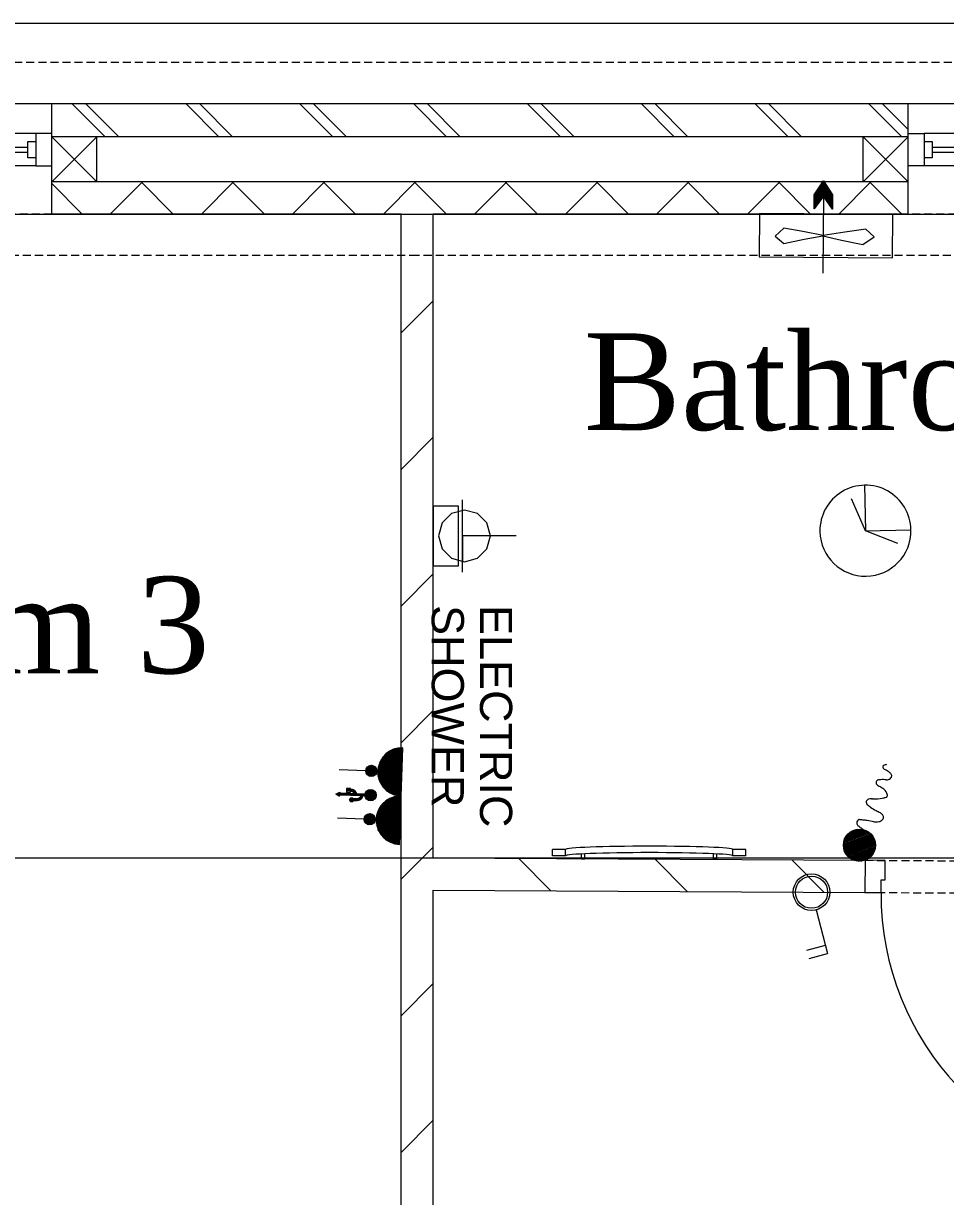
# Model space of a CAD drawing. Header units: millimetres. Extents: x -84100 to 168200, y 1000 to 58400.
# Drawn here: x 13774 to 16639, y 50873 to 54517 of the extents above; entities that cross this region are included whole.
import ezdxf

# ---------------------------------------------------------------- set-up
doc = ezdxf.new("R2010")
doc.units = ezdxf.units.MM
doc.header["$LTSCALE"] = 100
doc.linetypes.add('HIDDEN', pattern=[0.375, 0.25, -0.125])
for name, color, linetype, true_color in [('Block Cavity', 156, 'Continuous', 0x004080), ('Block Fill', 9, 'Continuous', 0xc0c0c0), ('Block Wall', 156, 'Continuous', 0x004080), ('Brick Cavity', 156, 'Continuous', 0x004080), ('Brick Fill', 1, 'Continuous', 0xff0000), ('Brick Wall', 156, 'Continuous', 0x004080), ('Cavity Fill', 6, 'Continuous', 0xff00ff), ('Constructions', 5, 'Continuous', 0x0000ff), ('Electrical', 176, 'Continuous', 0x000080), ('Foundations', 6, 'HIDDEN', 0xff00ff), ('Roof', 1, 'Continuous', 0xff0000), ('Roof Perimeter', 1, 'Continuous', 0xff0000), ('Stud Wall', 156, 'Continuous', 0x004080), ('Walls', 156, 'Continuous', 0x004080)]:
    doc.layers.add(name, color=color, linetype=linetype, true_color=true_color)
for name, color, linetype in [('Door Detail', 7, 'Continuous'), ('Doors', 7, 'Continuous'), ('Opening Header', 7, 'HIDDEN'), ('Radiators', 7, 'Continuous'), ('Roof Line - Gable', 7, 'Continuous'), ('Stud Wall Fill', 7, 'Continuous'), ('Window Detail', 7, 'Continuous'), ('Windows', 7, 'Continuous')]:
    doc.layers.add(name, color=color, linetype=linetype)
doc.styles.add('Arial_00007FFEBFFD5370_00007FFEBFFD5370', font='', dxfattribs={"height": 0.2})
doc.styles.add('Times New Roman_00007FFEBFFD5370_00007FFEBFFD5370', font='', dxfattribs={"height": 0.2})
doc.styles.get('Arial_00007FFEBFFD5370_00007FFEBFFD5370').set_extended_font_data('Arial')
doc.styles.get('Times New Roman_00007FFEBFFD5370_00007FFEBFFD5370').set_extended_font_data('Times New Roman')

# ---------------------------------------------------------------- blocks, each defined once
blk = doc.blocks.new('Block75')
at = {"layer": 'Block Cavity', "color": 156, "linetype": 'Continuous', "lineweight": 18, "true_color": 0x004080}
for p, q in [((-14029, -242), (-14029, -102)), ((-11369, -242), (-11369, -102)), ((-11369, -242), (-14029, -242))]:
    blk.add_line(p, q, dxfattribs=at)
at = {"layer": 'Block Cavity', "color": 6, "linetype": 'Continuous', "lineweight": 5, "true_color": 0xff00ff}
blk.add_line((-13889, -242), (-13889, -102), dxfattribs=at)
at = {"layer": 'Block Fill', "color": 9, "linetype": 'Continuous', "lineweight": 5, "true_color": 0xc0c0c0}
for p, q in [((-14029, -247.55684), (-13934.55684, -342)), ((-13747.457524, -242), (-13847.457524, -342)), ((-13751.714127, -242), (-13651.714127, -342)), ((-13464.614812, -242), (-13564.614812, -342)), ((-13468.871415, -242), (-13368.871415, -342)), ((-13181.772099, -242), (-13281.772099, -342)), ((-13186.028702, -242), (-13086.028702, -342)), ((-12898.929387, -242), (-12998.929387, -342)), ((-12903.18599, -242), (-12803.18599, -342)), ((-12616.086674, -242), (-12716.086674, -342)), ((-12620.343277, -242), (-12520.343277, -342)), ((-12333.243962, -242), (-12433.243962, -342)), ((-12337.500565, -242), (-12237.500565, -342)), ((-12050.401249, -242), (-12150.401249, -342)), ((-12054.657852, -242), (-11954.657852, -342)), ((-11767.558537, -242), (-11867.558537, -342)), ((-11771.81514, -242), (-11671.81514, -342)), ((-11484.715824, -242), (-11584.715824, -342)), ((-11488.972427, -242), (-11388.972427, -342))]:
    blk.add_line(p, q, dxfattribs=at)
at = {"layer": 'Block Wall', "color": 156, "linetype": 'Continuous', "lineweight": 18, "true_color": 0x004080}
for p, q in [((-14029, -342), (-14029, -242)), ((-11369, -342), (-11369, -242)), ((-12944, -342), (-14029, -342)), ((-11369, -342), (-12844, -342))]:
    blk.add_line(p, q, dxfattribs=at)
at = {"layer": 'Brick Cavity', "color": 156, "linetype": 'Continuous', "lineweight": 18, "true_color": 0x004080}
blk.add_line((-11369, -102), (-14029, -102), dxfattribs=at)
at = {"layer": 'Brick Fill', "color": 1, "linetype": 'Continuous', "lineweight": 5, "true_color": 0xff0000}
for p, q in [((-13965.429856, 0), (-13863.429856, -102)), ((-13923.003449, 0), (-13821.003449, -102)), ((-13611.876465, 0), (-13509.876465, -102)), ((-13569.450058, 0), (-13467.450058, -102)), ((-13258.323075, 0), (-13156.323075, -102)), ((-13215.896668, 0), (-13113.896668, -102)), ((-12904.769684, 0), (-12802.769684, -102)), ((-12862.343277, 0), (-12760.343277, -102)), ((-12551.216294, 0), (-12449.216294, -102)), ((-12508.789887, 0), (-12406.789887, -102)), ((-12197.662903, 0), (-12095.662903, -102)), ((-12155.236496, 0), (-12053.236496, -102)), ((-11844.109512, 0), (-11742.109512, -102)), ((-11801.683105, 0), (-11699.683105, -102)), ((-11490.556122, 0), (-11388.556122, -102)), ((-11448.129715, 0), (-11369, -79.129715))]:
    blk.add_line(p, q, dxfattribs=at)
at = {"layer": 'Brick Wall', "color": 156, "linetype": 'Continuous', "lineweight": 18, "true_color": 0x004080}
for p, q in [((-11369, 0), (-14029, 0)), ((-14029, -102), (-14029, 0)), ((-11369, -102), (-11369, 0))]:
    blk.add_line(p, q, dxfattribs=at)
at = {"layer": 'Cavity Fill', "color": 6, "linetype": 'Continuous', "lineweight": 5, "true_color": 0xff00ff}
for p, q in [((-14029, -242), (-13889, -102)), ((-13889, -242), (-14029, -102)), ((-11509, -242), (-11509, -102)), ((-11369, -242), (-11509, -102)), ((-11509, -242), (-11369, -102))]:
    blk.add_line(p, q, dxfattribs=at)
at = {"layer": 'Foundations', "color": 6, "linetype": 'HIDDEN', "lineweight": 5, "true_color": 0xff00ff}
for p, q in [((129, 129), (-16813, 129)), ((-12894, -471), (-16213, -471)), ((-10074, -471), (-12894, -471))]:
    blk.add_line(p, q, dxfattribs=at)
blk = doc.blocks.new('Block7340')
at = {"layer": 'Stud Wall', "color": 156, "linetype": 'Continuous', "lineweight": 18, "true_color": 0x004080}
for p, q in [((0, 2384), (0, 6000)), ((100, 4000), (100, 6000)), ((100, 2384), (100, 3899.998479))]:
    blk.add_line(p, q, dxfattribs=at)
at = {"layer": 'Stud Wall Fill', "color": 7, "linetype": 'Continuous', "lineweight": 5}
for p, q in [((0, 5630.665318), (100, 5730.665318)), ((0, 5206.401249), (100, 5306.401249)), ((0, 4782.137181), (100, 4882.137181)), ((0, 4357.873112), (100, 4457.873112)), ((0, 3933.609043), (100, 4033.609043)), ((0, 3509.344975), (100, 3609.344975)), ((0, 3085.080906), (100, 3185.080906))]:
    blk.add_line(p, q, dxfattribs=at)
blk = doc.blocks.new('Block7428')
at = {"layer": 'Stud Wall', "color": 156, "linetype": 'Continuous', "lineweight": 18, "true_color": 0x004080}
for p, q in [((0, 0), (1341.531071, -7.398149)), ((1341.531071, -7.398149), (1340.979609, -107.396629)), ((2309.516352, -12.736303), (2308.96489, -112.734783)), ((2309.516352, -12.736303), (2720, -15)), ((0, -100.001521), (1340.979609, -107.396629)), ((2308.96489, -112.734783), (2820.048538, -115.553259))]:
    blk.add_line(p, q, dxfattribs=at)
at = {"layer": 'Stud Wall Fill', "color": 7, "linetype": 'Continuous', "lineweight": 5}
for p, q in [((265.294083, -1.463019), (364.7411, -102.01296)), ((689.5517, -3.802675), (788.998717, -104.352616)), ((1113.809318, -6.142331), (1213.256335, -106.692272)), ((2386.58217, -13.161299), (2486.029187, -113.71124))]:
    blk.add_line(p, q, dxfattribs=at)
blk = doc.blocks.new('Block7802')
at = {"layer": 'Door Detail', "color": 7, "linetype": 'Continuous', "lineweight": 5}
for p, q in [((0.551462, 99.998479), (0, 0)), ((63.050512, 99.653816), (0.551462, 99.998479)), ((62.719635, 39.654728), (63.050512, 99.653816)), ((905.706816, 35.005902), (906.037693, 95.004989)), ((906.037693, 95.004989), (968.536743, 94.660325)), ((968.536743, 94.660325), (967.985281, -5.338154)), ((49.99924, -0.275731), (50.219825, 39.723661)), ((50.219825, 39.723661), (62.719635, 39.654728)), ((0, 0), (49.99924, -0.275731)), ((918.206626, 34.936969), (905.706816, 35.005902)), ((917.986041, -5.062423), (918.206626, 34.936969)), ((873.224345, -868.40629), (877.986649, -4.841838)), ((917.986041, -5.062423), (877.986649, -4.841838)), ((917.986041, -5.062423), (913.223737, -868.626875)), ((967.985281, -5.338154), (917.986041, -5.062423)), ((913.223737, -868.626875), (873.224345, -868.40629))]:
    blk.add_line(p, q, dxfattribs=at)
blk.add_arc((917.986041, -5.062423), 868, 179.684034, 267.032049, dxfattribs=at)
at = {"layer": 'Opening Header', "color": 7, "linetype": 'HIDDEN', "lineweight": 5}
for p, q in [((0.551462, 99.998479), (968.536743, 94.660325)), ((0, 0), (967.985281, -5.338154))]:
    blk.add_line(p, q, dxfattribs=at)
blk = doc.blocks.new('Block14327')
at = {"layer": 'Electrical', "color": 176, "linetype": 'Continuous', "lineweight": 5, "true_color": 0x000080}
for p, q in [((-26.543516, 102.236522), (18.236996, 146.224458)), ((-26.530501, 103.651061), (17.688387, 147.087313)), ((-26.517485, 105.0656), (17.139777, 147.950168)), ((-26.50447, 106.480139), (16.591168, 148.813023)), ((-26.491455, 107.894679), (16.042559, 149.675878)), ((-26.478439, 109.309218), (15.493949, 150.538733)), ((-26.465424, 110.723757), (14.94534, 151.401587)), ((-26.452409, 112.138296), (14.396731, 152.264442)), ((-26.439394, 113.552835), (13.848121, 153.127297)), ((-26.426378, 114.967374), (13.299512, 153.990152)), ((-26.413363, 116.381914), (12.750903, 154.853007)), ((-26.400348, 117.796453), (12.202293, 155.715862)), ((-26.387333, 119.210992), (11.653684, 156.578716)), ((-26.374317, 120.625531), (11.105075, 157.441571)), ((-26.361302, 122.04007), (10.556465, 158.304426)), ((-26.348287, 123.454609), (10.007856, 159.167281)), ((-26.335272, 124.869149), (9.459247, 160.030136)), ((-26.322256, 126.283688), (8.910637, 160.892991)), ((-26.315661, 127.000514), (2.622887, 170.782389)), ((-25.012656, 128.971864), (8.362028, 161.755846)), ((-22.370951, 132.968567), (7.813419, 162.6187)), ((-19.729247, 136.96527), (7.264809, 163.481555)), ((-17.087542, 140.961973), (6.7162, 164.34441)), ((-14.445838, 144.958676), (6.167591, 165.207265)), ((-11.804133, 148.955379), (5.618982, 166.07012)), ((-9.162429, 152.952082), (5.070372, 166.932975)), ((-6.520724, 156.948785), (4.521763, 167.795829)), ((-3.87902, 160.945488), (3.973154, 168.658684)), ((-1.237315, 164.942191), (3.424544, 169.521539)), ((1.404389, 168.938894), (2.875935, 170.384394)), ((2.622887, 170.782389), (30.794415, 126.474102)), ((-26.720886, 82.959376), (-26.315661, 127.000514)), ((2.221653, 123.156073), (-26.720886, 82.959376)), ((-26.647638, 90.920209), (-7.316147, 109.90955)), ((-26.634623, 92.334748), (-3.86817, 114.698254)), ((-26.621607, 93.749287), (-0.420193, 119.486959)), ((-26.608592, 95.163826), (20.980043, 141.910184)), ((-26.595577, 96.578365), (20.431433, 142.773039)), ((-26.582562, 97.992905), (19.882824, 143.635894)), ((-26.569546, 99.407444), (19.334215, 144.498749)), ((-26.556531, 100.821983), (18.785605, 145.361604)), ((2.221653, 123.156073), (0.09242, -115.989948)), ((30.389177, 82.431464), (2.221653, 123.156073)), ((2.663984, 122.51655), (21.528652, 141.047329)), ((3.241289, 121.681882), (22.077261, 140.184475)), ((3.818594, 120.847215), (22.625871, 139.32162)), ((4.395899, 120.012548), (23.17448, 138.458765)), ((4.973204, 119.177881), (23.723089, 137.59591)), ((5.550508, 118.343213), (24.271699, 136.733055)), ((6.127813, 117.508546), (24.820308, 135.8702)), ((6.705118, 116.673879), (25.368917, 135.007346)), ((7.282423, 115.839211), (25.917527, 134.144491)), ((7.859727, 115.004544), (26.466136, 133.281636)), ((8.437032, 114.169877), (27.014745, 132.418781)), ((9.014337, 113.33521), (27.563355, 131.555926)), ((9.591642, 112.500542), (28.111964, 130.693071)), ((10.168947, 111.665875), (28.660573, 129.830217)), ((10.746251, 110.831208), (29.209183, 128.967362)), ((11.323556, 109.996541), (29.757792, 128.104507)), ((11.900861, 109.161873), (30.306401, 127.241652)), ((12.478166, 108.327206), (30.792978, 126.317862)), ((13.05547, 107.492539), (30.779963, 124.903323)), ((13.632775, 106.657871), (30.766947, 123.488784)), ((14.21008, 105.823204), (30.753932, 122.074245)), ((14.787385, 104.988537), (30.740917, 120.659706)), ((15.364689, 104.15387), (30.727902, 119.245167)), ((15.941994, 103.319202), (30.714886, 117.830627)), ((16.519299, 102.484535), (30.701871, 116.416088)), ((17.096604, 101.649868), (30.688856, 115.001549)), ((17.673909, 100.8152), (30.675841, 113.58701)), ((18.251213, 99.980533), (30.662825, 112.172471)), ((18.828518, 99.145866), (30.64981, 110.757932)), ((19.405823, 98.311199), (30.636795, 109.343392)), ((30.794415, 126.474102), (30.389177, 82.431464)), ((-26.712714, 83.847513), (-24.55603, 85.966026)), ((-26.699699, 85.262052), (-21.108053, 90.754731)), ((-26.686684, 86.676591), (-17.660076, 95.543435)), ((-26.673668, 88.09113), (-14.2121, 100.33214)), ((-26.660653, 89.50567), (-10.764123, 105.120845)), ((19.983128, 97.476531), (30.62378, 107.928853)), ((20.560432, 96.641864), (30.610765, 106.514314)), ((21.137737, 95.807197), (30.597749, 105.099775)), ((21.715042, 94.97253), (30.584734, 103.685236)), ((22.292347, 94.137862), (30.571719, 102.270697)), ((22.869652, 93.303195), (30.558704, 100.856158)), ((23.446956, 92.468528), (30.545688, 99.441618)), ((24.024261, 91.63386), (30.532673, 98.027079)), ((24.601566, 90.799193), (30.519658, 96.61254)), ((25.178871, 89.964526), (30.506643, 95.198001)), ((25.756175, 89.129859), (30.493627, 93.783462)), ((26.33348, 88.295191), (30.480612, 92.368923)), ((26.910785, 87.460524), (30.467597, 90.954384)), ((27.48809, 86.625857), (30.454582, 89.539844)), ((28.065394, 85.791189), (30.441566, 88.125305)), ((28.642699, 84.956522), (30.428551, 86.710766)), ((29.220004, 84.121855), (30.415536, 85.296227)), ((29.797309, 83.287188), (30.402521, 83.881688)), ((30.374614, 82.45252), (30.389505, 82.467149)), ((-196.263347, 69.048034), (-197.46433, -65.462105)), ((217.720152, 65.351752), (-196.263347, 69.048034)), ((216.519169, -69.158386), (217.720152, 65.351752)), ((-120.687078, 23.210945), (-148.074272, -1.21751)), ((-61.961954, 12.714216), (-120.687078, 23.210945)), ((1.127647, 0.627457), (-61.961954, 12.714216)), ((-57.749935, -10.655321), (0, 0)), ((0, 0), (58.836615, -14.306376)), ((68.649398, 10.490502), (1.127647, 0.627457)), ((133.920997, 20.514642), (68.649398, 10.490502)), ((159.851454, -3.966846), (133.920997, 20.514642)), ((-148.074272, -1.21751), (-120.273737, -23.738616)), ((-120.273737, -23.738616), (-57.749935, -10.655321)), ((58.836615, -14.306376), (125.067894, -27.339223)), ((125.067894, -27.339223), (159.851454, -3.966846)), ((-197.46433, -65.462105), (216.519169, -69.158386))]:
    blk.add_line(p, q, dxfattribs=at)
blk = doc.blocks.new('Block14352')
at = {"layer": 'Electrical', "color": 176, "linetype": 'Continuous', "lineweight": 5, "true_color": 0x000080}
for p, q in [((-7.591, 192.858), (-7.591, -32.315)), ((-96.871, 172.893), (-96.871, -12.284)), ((-18.465, 172.893), (-96.871, 172.893)), ((-96.871, 172.893), (-96.871, -12.284)), ((-18.465, 172.893), (-96.871, 172.893)), ((-40.552, 149.898), (-69.442, 121.008)), ((0, 160.909), (-40.552, 149.898)), ((-18.465, -12.284), (-18.465, 172.893)), ((-18.465, -12.284), (-18.465, 172.893)), ((40.551, 149.898), (0, 160.909)), ((69.441, 121.008), (40.551, 149.898)), ((-69.442, 121.008), (-80.453, 80.456)), ((80.452, 80.456), (69.441, 121.008)), ((-80.453, 80.456), (-69.442, 39.902)), ((160.811, 80.417), (-6.28, 80.417)), ((-6.28, 80.417), (-6.28, 0.224)), ((69.441, 39.902), (80.452, 80.456)), ((-69.442, 39.902), (-40.552, 11.011)), ((40.551, 11.011), (69.441, 39.902)), ((-40.552, 11.011), (0, 0)), ((0, 0), (40.551, 11.011)), ((-96.871, -12.284), (-18.465, -12.284)), ((-96.871, -12.284), (-18.465, -12.284))]:
    blk.add_line(p, q, dxfattribs=at)
at = {"layer": 'Electrical', "color": 176, "linetype": 'Continuous', "lineweight": 5, "true_color": 0x000080, "style": 'Arial_00007FFEBFFD5370_00007FFEBFFD5370'}
for s, p in [('SHOWER', (-101.902252, -134.340511)), ('ELECTRIC ', (48.097748, -134.340511))]:
    blk.add_text(s, height=100, rotation=270, dxfattribs=at).set_placement(p)
blk = doc.blocks.new('Block14465')
at = {"layer": 'Electrical', "color": 176, "linetype": 'Continuous', "lineweight": 5, "true_color": 0x000080}
for p, q in [((-99.858235, -132.120311), (-12.58315, -99.149724)), ((-99.779666, -135.297566), (-10.541316, -101.585301)), ((-99.729068, -128.864578), (-14.83272, -96.792624)), ((-99.506836, -138.401434), (-8.693742, -104.094265)), ((-99.374105, -125.523544), (-17.308086, -94.520826)), ((-99.04972, -141.435683), (-7.030454, -106.672849)), ((-98.769004, -122.088013), (-20.033591, -92.343524)), ((-98.415499, -144.403025), (-5.544272, -109.318339)), ((-97.880383, -118.545375), (-23.042615, -90.273329)), ((-96.661101, -114.87782), (-26.382301, -88.328051)), ((-95.041571, -111.059061), (-30.122234, -86.533978)), ((-92.912068, -107.047645), (-34.372141, -84.932561)), ((-90.081028, -102.771204), (-39.323584, -83.59617)), ((-86.150649, -98.079458), (-45.374366, -82.675084)), ((-79.919319, -92.518462), (-53.7261, -82.623246)), ((-97.60902, -147.305292), (-4.230348, -112.028905)), ((-96.633087, -150.143543), (-3.085877, -114.803487)), ((-96.633087, -150.143543), (-3.085877, -114.803487)), ((-95.488617, -152.918125), (-2.109944, -117.641738)), ((-94.174692, -155.62869), (-1.303465, -120.544005)), ((-92.68851, -158.274181), (-0.669244, -123.511347)), ((-91.025223, -160.852765), (-0.212128, -126.545596)), ((-89.177649, -163.361729), (0.060701, -129.649464)), ((-87.135814, -165.797306), (0.13927, -132.826719)), ((-84.886244, -168.154406), (0.010103, -136.082452)), ((-82.410878, -170.426204), (-0.344859, -139.423486)), ((-79.685374, -172.603506), (-0.94996, -142.859017)), ((-76.676349, -174.6737), (-1.838581, -146.401655)), ((-73.336664, -176.618979), (-3.057863, -150.06921)), ((-69.59673, -178.413052), (-4.677393, -153.887969)), ((-65.346824, -180.014468), (-6.806896, -157.899385)), ((-60.39538, -181.35086), (-9.637937, -162.175826)), ((-54.344598, -182.271946), (-13.568315, -166.867572)), ((-45.992864, -182.323783), (-19.799646, -172.428567))]:
    blk.add_line(p, q, dxfattribs=at)
blk.add_circle((-49.859482, -132.473515), 50, dxfattribs=at)
for centre, radius, start, end in [((25.726554, 112.387132), 2.774241, 147.643634, 184.670937), ((38.327944, 113.41672), 15.417622, 184.670937, 200.152815), ((26.291258, 112.029363), 3.442739, 110.616331, 147.643634), ((50.368948, 48.027112), 71.824194, 102.643634, 110.616331), ((31.157066, 110.785053), 7.779091, 200.152815, 215.634695), ((35.78396, 114.101824), 13.471992, 215.634695, 227.383979), ((31.239837, 109.162899), 6.760655, 227.383979, 244.528859), ((13.145778, 71.178692), 35.313029, 56.24779, 64.528856), ((-133.659837, -148.513106), 299.540913, 53.362323, 56.24779), ((38.474803, 81.970406), 10.588061, 293.105887, 313.008673), ((37.535343, 81.685), 12.662964, 39.294651, 53.362323), ((34.044386, 86.720005), 17.083235, 313.008673, 332.911459), ((32.64916, 77.686467), 18.976684, 25.226981, 39.294651), ((40.383733, 83.477597), 9.962805, 332.911459, 359.06922), ((44.788999, 83.406027), 5.556957, 359.06922, 25.226981), ((11.93233, 61.604769), 9.997145, 161.472345, 189.916676), ((7.244514, 60.785208), 5.238227, 189.916676, 218.361006), ((11.632942, 61.705103), 9.681391, 132.557954, 161.472345), ((29.14581, 78.119705), 33.16942, 218.361006, 229.56679), ((6.824475, 66.941979), 2.571806, 103.643562, 132.557954), ((22.801419, 1.120226), 70.304854, 98.169781, 103.643562), ((13.772569, 60.077406), 9.465812, 229.56679, 246.802167), ((-3.877605, 18.892167), 35.342141, 57.232787, 66.802165), ((18.868603, 28.51441), 42.629805, 92.696004, 98.169781), ((-92.317433, -118.512206), 198.748275, 53.693001, 57.232787), ((24.468703, -90.411732), 161.687725, 89.886148, 92.696004), ((24.663232, 7.484745), 63.791054, 81.587884, 89.886148), ((7.72328, 17.641866), 29.792436, 44.542006, 53.693001), ((-1.2151, 8.845254), 42.33337, 35.391012, 44.542006), ((35.490973, 80.702928), 10.223419, 261.587887, 280.091092), ((32.968713, 94.87558), 24.618761, 280.091092, 293.105887), ((-19.423913, 1.544657), 9.394209, 154.428851, 182.181384), ((-16.05482, 1.672988), 12.765746, 182.181384, 205.926162), ((-22.419678, 2.978133), 6.073146, 126.67632, 154.428851), ((-15.279054, -6.610017), 18.028109, 110.673629, 126.67632), ((-14.952848, -7.474497), 18.952087, 82.98079, 110.673629), ((-10.626077, 27.666821), 16.454596, 262.980792, 274.67094), ((-6.612327, -21.458495), 32.834418, 90.893498, 94.670937), ((-10.36473, 219.145156), 207.798492, 270.893501, 278.73599), ((7.481072, 103.010243), 90.300447, 278.73599, 282.801042), ((24.733627, 27.079216), 12.434078, 282.801042, 293.770281), ((15.250519, 48.610541), 35.961239, 293.770281, 304.739523), ((14.779933, 20.208556), 22.712827, 22.88627, 35.391012), ((9.942282, 18.166418), 27.963845, 10.381531, 22.88627), ((33.397469, 22.441602), 4.115906, 304.739523, 337.560526), ((33.360846, 22.456726), 4.15553, 337.560526, 10.381531), ((-20.980959, -0.721797), 7.288352, 205.926162, 229.67094), ((61.056057, 95.913522), 134.049768, 229.67094, 235.170198), ((104.835659, 158.834248), 210.702696, 235.170198, 240.669454), ((56.05425, 72.015289), 111.11777, 240.669454, 248.244706), ((34.419458, -13.936959), 26.073289, 221.425248, 236.892512), ((15.27939, -43.289376), 8.968209, 27.787159, 56.892509), ((-52.310391, -63.796239), 6.150782, 170.905873, 199.414498), ((-45.653011, -64.861878), 12.89291, 142.397248, 170.905873), ((-40.766166, -59.727591), 18.391004, 199.414498, 215.787498), ((-45.712875, -64.815773), 12.81735, 113.802931, 142.397248), ((-50.551473, -66.781731), 6.328121, 215.787498, 232.160492), ((108.479701, 137.948357), 265.568018, 232.160492, 234.679526), ((-50.788128, -53.310228), 0.242146, 85.208615, 113.802931), ((-84.888274, -460.131653), 408.490223, 84.519623, 85.208615), ((-155.633932, -1197.50044), 1149.245024, 83.830631, 84.519623), ((-55.088819, -267.335514), 213.661725, 82.232662, 83.830631), ((-59.247151, -297.821321), 244.429828, 77.21799, 82.232662), ((0.400398, -34.899554), 25.173002, 257.217992, 270.65732), ((0, 0), 60.074852, 270.65732, 280.679945), ((8.169751, -43.320298), 15.990921, 280.679945, 300.175442), ((5.354308, -38.478111), 21.592125, 300.175442, 319.67094), ((11.504351, -43.699092), 13.524804, 319.67094, 344.376176), ((10.086414, -46.025834), 14.838064, 9.081415, 27.787159), ((16.282789, -45.035398), 8.563032, 344.376176, 9.081415), ((52.797954, 59.365768), 169.257684, 234.679526, 237.198559), ((45.811425, 48.525396), 156.360969, 237.198559, 238.080742)]:
    blk.add_arc(centre, radius, start, end, dxfattribs=at)
blk = doc.blocks.new('Block14472')
at = {"layer": 'Electrical', "color": 176, "linetype": 'Continuous', "lineweight": 5, "true_color": 0x000080}
for p, q in [((-2.57087, 141.397985), (0.000002, -0.000002)), ((0, 0), (-43.232392, 99.23048)), ((100.736467, -39.596634), (0, 0)), ((0.000002, -0.000002), (141.397989, 2.57087))]:
    blk.add_line(p, q, dxfattribs=at)
for start, end in [(1.041627, 181.041629), (181.041629, 1.041627)]:
    blk.add_arc((0, 0), 141.421354, start, end, dxfattribs=at)
blk = doc.blocks.new('Block43733')
at = {"layer": 'Electrical', "color": 176, "linetype": 'Continuous', "lineweight": 5, "true_color": 0x000080}
for p, q in [((119.112615, 196.503979), (101.177086, 219.385534)), ((119.268101, 201.16856), (104.475332, 220.040685)), ((119.423587, 205.83314), (107.881684, 220.557919)), ((109.93894, -78.706286), (119.933389, 221.127186)), ((119.579073, 210.497721), (111.404924, 220.926031)), ((119.734559, 215.162302), (115.055976, 221.131084)), ((119.890045, 219.826883), (118.848627, 221.15549)), ((116.002895, 103.212363), (52.676457, 184.002137)), ((116.158381, 107.876944), (54.349569, 186.730581)), ((116.313867, 112.541525), (56.110592, 189.346872)), ((116.469353, 117.206106), (57.955993, 191.855515)), ((116.624839, 121.870687), (59.882888, 194.26019)), ((116.780325, 126.535267), (61.88895, 196.563868)), ((116.935811, 131.199848), (63.97234, 198.768892)), ((117.091297, 135.864429), (66.131661, 200.877047)), ((117.246783, 140.52901), (68.365918, 202.8896)), ((117.402269, 145.19359), (70.674495, 204.807338)), ((117.557755, 149.858171), (73.057139, 206.630585)), ((117.713241, 154.522752), (75.513953, 208.359207)), ((117.868727, 159.187333), (78.045401, 209.992615)), ((118.024213, 163.851913), (80.652316, 211.529743)), ((118.179699, 168.516494), (83.335924, 212.969029)), ((118.335185, 173.181075), (86.097874, 214.30837)), ((118.490671, 177.845656), (88.940281, 215.545065)), ((118.646157, 182.510236), (91.865788, 216.675745)), ((118.801643, 187.174817), (94.877643, 217.696265)), ((118.957129, 191.839398), (97.979806, 218.601573)), ((4.997225, 149.916736), (-77.45698, 152.66521)), ((16.506667, 132.887465), (5.08875, 147.454067)), ((21.101312, 131.888714), (5.216306, 152.154279)), ((24.832486, 131.99155), (6.207333, 155.752904)), ((28.055214, 132.743046), (7.706808, 158.702869)), ((30.893605, 133.984864), (9.590618, 161.162511)), ((33.398759, 135.651817), (11.807665, 163.19702)), ((35.584244, 137.726592), (14.344382, 164.823706)), ((37.433412, 140.230429), (17.217415, 166.02133)), ((38.890314, 143.234707), (20.482715, 166.718513)), ((39.819218, 146.912587), (24.276012, 166.742094)), ((39.815682, 151.780042), (29.001749, 165.5761)), ((101.692584, 72.839537), (42.467867, 148.396473)), ((106.143953, 72.023573), (42.7387, 152.913898)), ((114.759007, 65.895717), (43.240978, 157.136052)), ((114.914493, 70.560298), (43.938043, 161.109705)), ((115.069979, 75.224879), (44.803404, 164.86865)), ((115.225465, 79.88946), (45.817219, 168.438203)), ((115.380951, 84.55404), (46.964211, 171.837853)), ((115.536437, 89.218621), (48.232363, 175.082932)), ((115.691923, 93.883202), (49.612069, 178.185693)), ((115.847409, 98.547783), (51.095551, 181.156061)), ((96.956537, 74.018684), (42.481712, 143.515864)), ((91.853148, 75.666475), (42.8629, 138.166612)), ((86.240631, 77.963794), (43.753216, 132.167833)), ((79.832588, 81.276018), (45.439057, 125.154148)), ((71.820803, 86.634245), (48.728641, 116.09446)), ((-88.121366, 77.658882), (-75.928138, 83.255773)), ((-76.128027, 77.259104), (-88.121366, 77.658882)), ((-88.121366, 77.658882), (-76.327916, 71.262434)), ((37.109663, 70.482848), (-82.224641, 74.460658)), ((37.309552, 76.479517), (-82.024752, 80.457327)), ((-76.327916, 71.262434), (-75.928138, 83.255773)), ((-75.928138, 83.255773), (-76.261286, 73.261324)), ((37.468524, 73.472552), (-76.128027, 77.259104)), ((-42.693131, 85.792288), (-54.68647, 86.192066)), ((-42.593186, 88.790623), (-54.586525, 89.190401)), ((-42.493242, 91.788958), (-54.486581, 92.188736)), ((36.608284, 79.504559), (3.74797, 80.599903)), ((35.278072, 82.550566), (5.278072, 83.550566)), ((33.108685, 85.624545), (7.647348, 86.473256)), ((29.486835, 88.746939), (11.469086, 89.347531)), ((-32.705424, 59.352909), (-45.102347, 59.76614)), ((-33.633944, 56.289764), (-44.379871, 56.647962)), ((-33.327488, 62.273822), (-44.287794, 62.639165)), ((36.208506, 67.51122), (3.348192, 68.606564)), ((34.678405, 64.560557), (4.678405, 65.560557)), ((32.309129, 61.637867), (6.847792, 62.486578)), ((28.48739, 58.763592), (10.469641, 59.364184)), ((111.182828, -41.38964), (49.592612, 37.185119)), ((111.338314, -36.72506), (51.365591, 39.786156)), ((111.4938, -32.060479), (53.222511, 42.280104)), ((111.649286, -27.395898), (55.160568, 44.67054)), ((111.804772, -22.731317), (57.177507, 46.96034)), ((111.960258, -18.066736), (59.271555, 49.151768)), ((112.115744, -13.402156), (61.441372, 51.246532)), ((112.27123, -8.737575), (63.686016, 53.245834)), ((112.426716, -4.072994), (66.004924, 55.150393)), ((112.582202, 0.591587), (68.397891, 56.960469)), ((112.737688, 5.256167), (70.865072, 58.675866)), ((112.893174, 9.920748), (73.40698, 60.295929)), ((113.04866, 14.585329), (76.024502, 61.819526)), ((113.204146, 19.24991), (78.71892, 63.24502)), ((113.359632, 23.91449), (81.491946, 64.57023)), ((113.515118, 28.579071), (84.345764, 65.792368)), ((113.670604, 33.243652), (87.283097, 66.907962)), ((113.82609, 37.908233), (90.307283, 67.912749)), ((113.981576, 42.572813), (93.422394, 68.801539)), ((114.137062, 47.237394), (96.633369, 69.568027)), ((114.292548, 51.901975), (99.946222, 70.204544)), ((114.448035, 56.566556), (103.368296, 70.70172)), ((114.603521, 61.231137), (106.908639, 71.048011)), ((108.008811, 71.121209), (108.030131, 71.760803)), ((0, 0), (-82.454205, 2.748473)), ((16.663146, -18.063451), (0.318206, 2.788883)), ((20.310909, -17.854202), (1.392644, 6.281095)), ((23.474978, -17.027871), (2.950777, 9.156225)), ((26.2649, -15.724217), (4.883057, 11.554032)), ((28.725376, -14.000265), (7.144782, 13.531542)), ((30.865702, -11.867878), (9.726658, 15.100615)), ((32.664712, -9.300051), (12.649849, 16.234249)), ((34.058965, -6.215848), (15.977797, 16.851507)), ((34.893817, -2.41798), (19.865147, 16.7551)), ((34.674941, 2.724199), (24.806224, 15.314382)), ((101.747812, -77.982206), (37.798574, 3.602116)), ((105.938669, -78.465818), (38.329919, 7.787189)), ((109.93894, -78.706286), (39.05185, 11.729118)), ((109.93894, -78.706286), (39.05185, 11.729118)), ((110.094426, -74.041706), (39.938971, 15.460303)), ((110.249912, -69.377125), (40.972179, 19.005114)), ((110.405398, -64.712544), (42.136717, 22.382381)), ((110.560884, -60.047963), (43.420947, 25.606948)), ((110.71637, -55.383383), (44.815547, 28.690707)), ((110.871856, -50.718802), (46.312961, 31.643301)), ((111.027342, -46.054221), (47.907009, 34.472612)), ((12.233095, -17.274682), (0.026056, -1.701346)), ((4.699182, -12.52611), (2.837767, -10.151379)), ((92.639141, -76.087554), (37.462842, -5.695458)), ((97.331423, -77.210867), (37.492762, -0.870684)), ((87.59361, -74.513578), (37.786172, -10.970895)), ((82.064339, -72.322461), (38.593241, -16.863473)), ((75.795267, -69.187532), (40.140112, -23.699863)), ((68.111011, -64.247156), (43.102167, -32.3417))]:
    blk.add_line(p, q, dxfattribs=at)
blk.add_lwpolyline([(-42.793075, 82.793953), (-42.393297, 94.787292), (-54.386636, 95.18707), (-54.786414, 83.193731)], close=True, dxfattribs=at)
for points in [[(-28.354269, 78.668311), (-28.36566, 78.680747), (-28.39927, 78.717175), (-28.454252, 78.776271), (-28.529763, 78.856714), (-28.624956, 78.957183), (-28.738987, 79.076355), (-28.87101, 79.212909), (-29.020181, 79.365522), (-29.185653, 79.532873), (-29.366582, 79.71364), (-29.562123, 79.906501), (-29.77143, 80.110134), (-29.993658, 80.323218), (-30.227962, 80.544429), (-30.473496, 80.772447), (-30.729416, 81.00595), (-30.994876, 81.243615), (-31.269031, 81.484121), (-31.551037, 81.726146), (-31.840046, 81.968368), (-32.135215, 82.209466), (-32.435698, 82.448116), (-32.740651, 82.682998), (-33.049226, 82.912789), (-33.360581, 83.136168), (-33.673869, 83.351812), (-33.988245, 83.5584), (-34.302863, 83.75461), (-34.61688, 83.939121), (-34.929449, 84.110609), (-35.239725, 84.267754), (-35.546863, 84.409233), (-35.853869, 84.53821), (-36.163758, 84.658915), (-36.475702, 84.771621), (-36.788873, 84.876603), (-37.102442, 84.974133), (-37.415583, 85.064487), (-37.727465, 85.147938), (-38.037262, 85.22476), (-38.344144, 85.295227), (-38.647284, 85.359614), (-38.945852, 85.418194), (-39.239022, 85.471241), (-39.525965, 85.519029), (-39.805852, 85.561833), (-40.077856, 85.599926), (-40.341147, 85.633582), (-40.594898, 85.663076), (-40.838281, 85.688681), (-41.070467, 85.710671), (-41.290628, 85.729321), (-41.497936, 85.744904), (-41.691562, 85.757695), (-41.870679, 85.767967), (-42.034458, 85.775994), (-42.18207, 85.782051), (-42.312688, 85.786411), (-42.425483, 85.789348), (-42.519628, 85.791137), (-42.594293, 85.792052), (-42.648651, 85.792366), (-42.681873, 85.792353), (-42.693131, 85.792288)], [(-25.355935, 78.568367), (-25.367663, 78.586595), (-25.402346, 78.639979), (-25.459229, 78.726573), (-25.537557, 78.844428), (-25.636575, 78.991597), (-25.75553, 79.166132), (-25.893666, 79.366085), (-26.050229, 79.589508), (-26.224464, 79.834454), (-26.415618, 80.098974), (-26.622935, 80.381122), (-26.84566, 80.678949), (-27.08304, 80.990507), (-27.334319, 81.313849), (-27.598743, 81.647027), (-27.875558, 81.988093), (-28.164009, 82.3351), (-28.463342, 82.686099), (-28.772801, 83.039143), (-29.091633, 83.392285), (-29.419082, 83.743575), (-29.754395, 84.091068), (-30.096817, 84.432814), (-30.445592, 84.766866), (-30.799967, 85.091276), (-31.159188, 85.404097), (-31.522498, 85.703381), (-31.889145, 85.98718), (-32.258373, 86.253546), (-32.629428, 86.500531), (-33.001555, 86.726189), (-33.374, 86.92857), (-33.74989, 87.11231), (-34.132061, 87.28363), (-34.519317, 87.442964), (-34.910465, 87.590742), (-35.30431, 87.727396), (-35.699657, 87.853359), (-36.095313, 87.969062), (-36.490082, 88.074937), (-36.882771, 88.171417), (-37.272184, 88.258932), (-37.657128, 88.337916), (-38.036409, 88.408799), (-38.40883, 88.472015), (-38.773199, 88.527994), (-39.128321, 88.577169), (-39.473002, 88.619971), (-39.806046, 88.656833), (-40.12626, 88.688187), (-40.432449, 88.714464), (-40.723418, 88.736096), (-40.997974, 88.753516), (-41.254922, 88.767155), (-41.493068, 88.777445), (-41.711217, 88.784818), (-41.908174, 88.789706), (-42.082745, 88.792541), (-42.233737, 88.793754), (-42.359953, 88.793779), (-42.460201, 88.793046), (-42.533285, 88.791988), (-42.578012, 88.791036), (-42.593186, 88.790623)], [(-22.3576, 78.468422), (-22.368164, 78.491746), (-22.399548, 78.560062), (-22.451288, 78.670891), (-22.522919, 78.821751), (-22.613977, 79.01016), (-22.723999, 79.233639), (-22.852521, 79.489705), (-22.999078, 79.775878), (-23.163207, 80.089677), (-23.344444, 80.42862), (-23.542324, 80.790228), (-23.756384, 81.172017), (-23.986159, 81.571509), (-24.231186, 81.986221), (-24.491001, 82.413673), (-24.765139, 82.851383), (-25.053137, 83.29687), (-25.354531, 83.747654), (-25.668857, 84.201254), (-25.99565, 84.655187), (-26.334447, 85.106974), (-26.684784, 85.554134), (-27.046197, 85.994184), (-27.418221, 86.424645), (-27.800393, 86.843034), (-28.192249, 87.246872), (-28.593325, 87.633677), (-29.003157, 88.000968), (-29.42128, 88.346264), (-29.847232, 88.667084), (-30.280547, 88.960946), (-30.720762, 89.225371), (-31.170758, 89.466292), (-31.632581, 89.691643), (-32.10452, 89.901944), (-32.584862, 90.097715), (-33.071894, 90.279475), (-33.563904, 90.447744), (-34.05918, 90.60304), (-34.556009, 90.745884), (-35.052678, 90.876795), (-35.547476, 90.996292), (-36.038688, 91.104895), (-36.524604, 91.203123), (-37.003509, 91.291496), (-37.473693, 91.370533), (-37.933442, 91.440754), (-38.381044, 91.502678), (-38.814786, 91.556824), (-39.232956, 91.603713), (-39.633841, 91.643863), (-40.015729, 91.677793), (-40.376907, 91.706025), (-40.715663, 91.729076), (-41.030284, 91.747466), (-41.319057, 91.761715), (-41.580271, 91.772342), (-41.812213, 91.779867), (-42.01317, 91.784809), (-42.181429, 91.787688), (-42.315278, 91.789023), (-42.413005, 91.789333), (-42.472897, 91.789138), (-42.493242, 91.788958)], [(-5.039509, 71.887289), (-5.042533, 71.859629), (-5.052227, 71.778616), (-5.069528, 71.647203), (-5.095371, 71.468341), (-5.130691, 71.244982), (-5.176423, 70.980077), (-5.233504, 70.676579), (-5.302868, 70.337438), (-5.38545, 69.965606), (-5.482188, 69.564036), (-5.594014, 69.135678), (-5.721867, 68.683485), (-5.866679, 68.210408), (-6.029388, 67.719399), (-6.210928, 67.213409), (-6.412235, 66.695391), (-6.634245, 66.168295), (-6.877892, 65.635074), (-7.144112, 65.098679), (-7.433841, 64.562062), (-7.748014, 64.028175), (-8.087566, 63.499969), (-8.453433, 62.980395), (-8.846551, 62.472407), (-9.267854, 61.978954), (-9.718279, 61.50299), (-10.19876, 61.047465), (-10.710233, 60.615332), (-11.253633, 60.209542), (-11.829896, 59.833046), (-12.439958, 59.488797), (-13.084753, 59.179746), (-13.765418, 58.898857), (-14.480036, 58.636701), (-15.224962, 58.392632), (-15.996553, 58.166007), (-16.791166, 57.956183), (-17.605157, 57.762516), (-18.434882, 57.584362), (-19.276698, 57.421078), (-20.12696, 57.27202), (-20.982026, 57.136545), (-21.838251, 57.014008), (-22.691993, 56.903767), (-23.539606, 56.805177), (-24.377449, 56.717595), (-25.201876, 56.640378), (-26.009245, 56.572881), (-26.795911, 56.514462), (-27.558232, 56.464476), (-28.292562, 56.42228), (-28.99526, 56.38723), (-29.66268, 56.358683), (-30.29118, 56.335995), (-30.877116, 56.318522), (-31.416844, 56.305621), (-31.90672, 56.296648), (-32.343101, 56.29096), (-32.722344, 56.287913), (-33.040803, 56.286863), (-33.294837, 56.287167), (-33.480801, 56.288181), (-33.595051, 56.289261), (-33.633944, 56.289764)], [(-10.779936, 72.079168), (-10.784163, 72.06084), (-10.79717, 72.007179), (-10.819452, 71.920163), (-10.8515, 71.801775), (-10.893806, 71.653993), (-10.946863, 71.4788), (-11.011164, 71.278175), (-11.0872, 71.054098), (-11.175465, 70.808552), (-11.27645, 70.543515), (-11.390648, 70.260968), (-11.518552, 69.962893), (-11.660653, 69.651269), (-11.817445, 69.328077), (-11.989419, 68.995298), (-12.177069, 68.654911), (-12.380886, 68.308899), (-12.601362, 67.959241), (-12.838991, 67.607917), (-13.094265, 67.256908), (-13.367676, 66.908196), (-13.659716, 66.56376), (-13.970879, 66.22558), (-14.301655, 65.895638), (-14.652538, 65.575914), (-15.024021, 65.268388), (-15.416595, 64.975041), (-15.830753, 64.697854), (-16.266987, 64.438806), (-16.725791, 64.199879), (-17.207655, 63.983054), (-17.713073, 63.790309), (-18.243395, 63.616993), (-18.79785, 63.456796), (-19.373753, 63.309221), (-19.968417, 63.173766), (-20.579154, 63.049932), (-21.203278, 62.93722), (-21.838103, 62.835131), (-22.480941, 62.743164), (-23.129105, 62.66082), (-23.77991, 62.5876), (-24.430667, 62.523003), (-25.078691, 62.466531), (-25.721295, 62.417683), (-26.355792, 62.375961), (-26.979494, 62.340864), (-27.589716, 62.311893), (-28.183771, 62.288548), (-28.758971, 62.27033), (-29.31263, 62.25674), (-29.842062, 62.247276), (-30.344578, 62.241441), (-30.817494, 62.238735), (-31.258121, 62.238657), (-31.663774, 62.240708), (-32.031765, 62.244389), (-32.359408, 62.2492), (-32.644015, 62.254642), (-32.882901, 62.260214), (-33.073378, 62.265418), (-33.212759, 62.269754), (-33.298358, 62.272721), (-33.327488, 62.273822)], [(-7.779541, 71.97405), (-7.785103, 71.950594), (-7.802074, 71.881911), (-7.83088, 71.770529), (-7.871947, 71.618975), (-7.925701, 71.429776), (-7.992568, 71.205458), (-8.072974, 70.94855), (-8.167346, 70.661579), (-8.276108, 70.347071), (-8.399688, 70.007554), (-8.538511, 69.645555), (-8.693004, 69.263602), (-8.863591, 68.864221), (-9.050701, 68.44994), (-9.254758, 68.023286), (-9.476188, 67.586786), (-9.715418, 67.142967), (-9.972874, 66.694357), (-10.248982, 66.243483), (-10.544167, 65.792872), (-10.858857, 65.345051), (-11.193476, 64.902547), (-11.548451, 64.467888), (-11.924208, 64.043601), (-12.321174, 63.632213), (-12.739773, 63.236251), (-13.180433, 62.858242), (-13.643579, 62.500714), (-14.129637, 62.166194), (-14.639034, 61.857209), (-15.172195, 61.576286), (-15.729546, 61.325953), (-16.3128, 61.10025), (-16.921464, 60.891124), (-17.552657, 60.697957), (-18.203499, 60.520131), (-18.871109, 60.35703), (-19.552606, 60.208037), (-20.245109, 60.072534), (-20.945739, 59.949904), (-21.651614, 59.83953), (-22.359854, 59.740795), (-23.067578, 59.653082), (-23.771906, 59.575773), (-24.469957, 59.508251), (-25.158849, 59.449899), (-25.835704, 59.400101), (-26.497639, 59.358238), (-27.141775, 59.323694), (-27.76523, 59.295851), (-28.365125, 59.274093), (-28.938578, 59.257802), (-29.482709, 59.24636), (-29.994637, 59.239152), (-30.471481, 59.235559), (-30.910362, 59.234964), (-31.308398, 59.236751), (-31.662708, 59.240302), (-31.970412, 59.245), (-32.22863, 59.250228), (-32.43448, 59.255368), (-32.585083, 59.259804), (-32.677557, 59.262918), (-32.709022, 59.264093)]]:
    blk.add_lwpolyline(points, dxfattribs=at)
for centre, radius in [((22.48751, 149.333727), 17.5), ((19.978238, 74.055562), 17.5), ((-38.903885, 59.559524), 6.201904), ((17.490286, -0.58301), 17.5)]:
    blk.add_circle(centre, radius, dxfattribs=at)
for centre, start, end in [((117.434777, 146.168818), 88.090848, 262.796414), ((112.437552, -3.747918), 93.385278, 268.090848)]:
    blk.add_arc(centre, 75, start, end, dxfattribs=at)
blk = doc.blocks.new('Block62249')
at = {"layer": 'Opening Header', "color": 7, "linetype": 'HIDDEN', "lineweight": 5}
for p, q in [((1200, 192), (0, 192)), ((1200, -150), (0, -150))]:
    blk.add_line(p, q, dxfattribs=at)
at = {"layer": 'Window Detail', "color": 7, "linetype": 'Continuous', "lineweight": 5}
for p, q in [((0, 0), (0, 100)), ((0, 100), (50, 100)), ((50, 100), (50, 0)), ((1150, 100), (50, 100)), ((50, 75), (75, 75)), ((75, 75), (75, 25)), ((1125, 25), (1125, 75)), ((1125, 75), (1150, 75)), ((1200, 100), (1150, 100)), ((1150, 100), (1150, 0)), ((1150, 75), (1150, 25)), ((1200, 0), (1200, 100)), ((75, 57.5), (1125, 57.5)), ((75, 42.5), (1125, 42.5)), ((50, 0), (0, 0)), ((75, 25), (50, 25)), ((1150, 0), (50, 0)), ((1150, 25), (1125, 25)), ((1150, 0), (1200, 0))]:
    blk.add_line(p, q, dxfattribs=at)
blk = doc.blocks.new('Block71915')
at = {"layer": 'Opening Header', "color": 7, "linetype": 'HIDDEN', "lineweight": 5}
for p, q in [((600, 192), (0, 192)), ((600, -150), (0, -150))]:
    blk.add_line(p, q, dxfattribs=at)
at = {"layer": 'Window Detail', "color": 7, "linetype": 'Continuous', "lineweight": 5}
for p, q in [((0, 0), (0, 100)), ((0, 100), (50, 100)), ((50, 100), (50, 0)), ((550, 100), (50, 100)), ((50, 75), (75, 75)), ((75, 75), (75, 25)), ((525, 25), (525, 75)), ((525, 75), (550, 75)), ((600, 100), (550, 100)), ((550, 100), (550, 0)), ((550, 75), (550, 25)), ((600, 0), (600, 100)), ((75, 57.5), (525, 57.5)), ((75, 42.5), (525, 42.5)), ((50, 0), (0, 0)), ((75, 25), (50, 25)), ((550, 0), (50, 0)), ((550, 25), (525, 25)), ((550, 0), (600, 0))]:
    blk.add_line(p, q, dxfattribs=at)
blk = doc.blocks.new('Block91259')
at = {"layer": 'Electrical', "color": 176, "linetype": 'Continuous', "lineweight": 5, "true_color": 0x000080}
for p, q in [((14.407614, -54.90469), (50.087617, -190.874432)), ((-14.197462, -179.851155), (43.239866, -164.778949)), ((-7.349711, -205.946638), (50.087617, -190.874432))]:
    blk.add_line(p, q, dxfattribs=at)
for radius in [56.763582, 50]:
    blk.add_circle((0, 0), radius, dxfattribs=at)
blk = doc.blocks.new('Block107377')
at = {"layer": 'Radiators', "color": 7, "linetype": 'Continuous', "lineweight": 5}
for p, q in [((-599.999954, 0), (-599.999954, 20.001953)), ((-560.000015, 20.001953), (-599.999954, 20.001953)), ((-560.000015, 0), (-599.999954, 0)), ((-560.000015, 0), (-560.000015, 20.001953)), ((-560.000015, 0), (-560.000015, 19.994141)), ((-510.004593, -10.001953), (-510.004593, 5.435547)), ((-500.000687, -10.001953), (-500.000687, 5.845703)), ((-100.000671, -10.001953), (-100.000671, 6.416016)), ((-90.000687, -10.001953), (-90.000687, 5.861328)), ((-40.000671, 0), (-40.000671, 19.994141)), ((-39.999985, 0), (-39.999985, 20)), ((0, 20), (-39.999985, 20)), ((0, 0), (-39.999985, 0)), ((0, 0), (0, 20)), ((-500.000687, -10.001953), (-510.004593, -10.001953)), ((-90.000687, -10.001953), (-100.000671, -10.001953))]:
    blk.add_line(p, q, dxfattribs=at)
for centre, major_axis, ratio, start_param, end_param in [((-300.00032, -0.007812), (-259.999695, -0.034085), 0.038499, -3.1449978476, -0.0041856773), ((-300.00032, 19.994141), (-259.999695, -0.034099), 0.038484, -3.1450005069, -0.0041886413)]:
    blk.add_ellipse(centre, major_axis=major_axis, ratio=ratio, start_param=start_param, end_param=end_param, dxfattribs=at)
blk = doc.blocks.new('Block108664')
at = {"layer": 'Roof Line - Gable', "color": 7, "linetype": 'Continuous', "lineweight": 5}
blk.add_lwpolyline([(8271, 12935), (-250, 12935)], dxfattribs=at)
at = {"layer": 'Roof Perimeter', "color": 1, "linetype": 'Continuous', "lineweight": 5, "true_color": 0xff0000}
blk.add_lwpolyline([(0, 0), (16684, 0), (16684, 12685), (0, 12685)], close=True, dxfattribs=at)

msp = doc.modelspace()

# ---------------------------------------------------------------- linework, layer by layer
at = {"layer": 'Constructions', "color": 5, "linetype": 'Continuous', "lineweight": 5, "true_color": 0x0000ff}
for p, q in [((-84100, 53925.086384), (168200, 53925.086384)), ((-84100, 51925.086384), (168200, 51925.086384))]:
    msp.add_line(p, q, dxfattribs=at)

# ---------------------------------------------------------------- block references
at = {"layer": 'Doors', "color": 7, "linetype": 'Continuous', "lineweight": 5}
msp.add_blockref('Block7802', (16388.701059, 51817.689755), dxfattribs=at)
at = {"layer": 'Electrical', "color": 7, "linetype": 'HIDDEN', "lineweight": 5}
msp.add_blockref('Block14327', (16257.35727, 53857.806096), dxfattribs=at)
at = {"layer": 'Electrical', "color": 176, "linetype": 'Continuous', "lineweight": 5, "true_color": 0x000080}
for name, p in [('Block14472', (16390.253774, 52941.402559)), ('Block14352', (15144.592449, 52844.781884)), ('Block43733', (14832.785285, 52045.875934)), ('Block14465', (16421.441975, 52096.935354)), ('Block91259', (16222.671502, 51818.60536))]:
    msp.add_blockref(name, p, dxfattribs=at)
at = {"layer": 'Radiators', "color": 7, "linetype": 'Continuous', "lineweight": 5}
msp.add_blockref('Block107377', (16018.488648, 51931.389263), dxfattribs=at)
at = {"layer": 'Roof', "color": 7, "linetype": 'Continuous', "lineweight": 5}
msp.add_blockref('Block108664', (11207.721449, 41582.086384), dxfattribs=at)
at = {"layer": 'Walls', "color": 6, "linetype": 'HIDDEN', "lineweight": 5, "true_color": 0xff00ff}
msp.add_blockref('Block75', (27891.721449, 54267.086384), dxfattribs=at)
at = {"layer": 'Walls', "color": 7, "linetype": 'Continuous', "lineweight": 5}
msp.add_blockref('Block7340', (14947.721449, 47925.086384), dxfattribs=at)
at = {"layer": 'Walls', "color": 5, "linetype": 'Continuous', "lineweight": 5, "true_color": 0x0000ff}
msp.add_blockref('Block7428', (15047.721449, 51925.086384), dxfattribs=at)
at = {"layer": 'Windows', "color": 7, "linetype": 'HIDDEN', "lineweight": 5}
for name, p in [('Block62249', (12662.721449, 54075.086384)), ('Block71915', (16522.721449, 54075.086384))]:
    msp.add_blockref(name, p, dxfattribs=at)

# ---------------------------------------------------------------- texts
at = {"layer": 'Electrical', "color": 176, "linetype": 'Continuous', "lineweight": 5, "true_color": 0x000080, "style": 'Times New Roman_00007FFEBFFD5370_00007FFEBFFD5370'}
for s, p in [('Bathroom', (15514.893539, 53254.399598)), ('Bedroom 3', (12327.197311, 52498.695751))]:
    msp.add_text(s, height=300, dxfattribs=at).set_placement(p)

doc.saveas('drawing.dxf')
